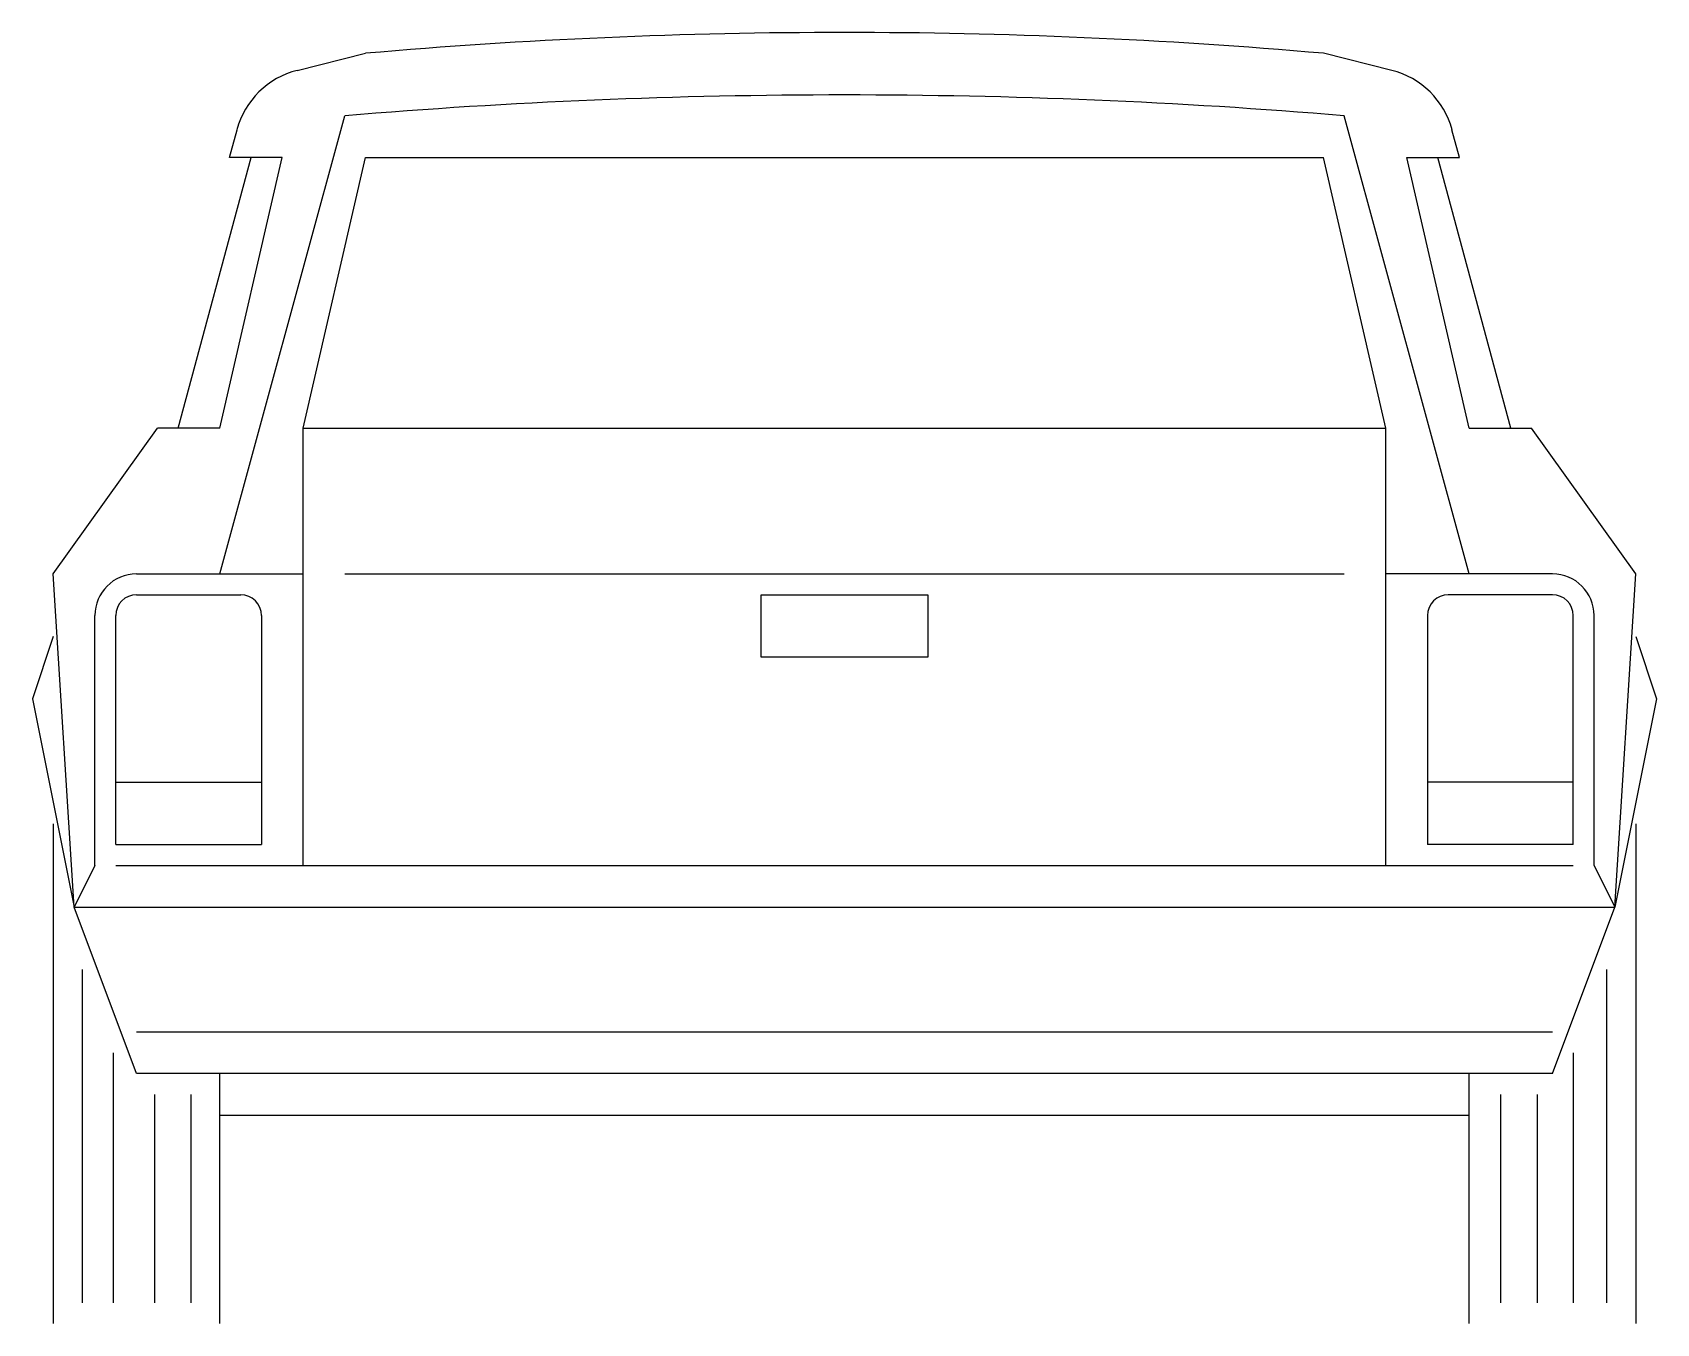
# Model space of a CAD drawing. Extents: x 0 to 1.98, y 0 to 1.57.
import ezdxf

# ---------------------------------------------------------------- set-up
doc = ezdxf.new("R2010")
doc.units = 0
doc.layers.get('0').update_dxf_attribs({"linetype": 'CONTINUOUS'})
doc.layers.add('CAR_DTL', color=7, linetype='CONTINUOUS')

msp = doc.modelspace()

# ---------------------------------------------------------------- linework, layer by layer
at = {"color": 0, "linetype": 'BYBLOCK'}
for p, q in [((0.323, 1.5285), (0.4064, 1.5494)), ((1.6582, 1.5285), (1.5748, 1.5494)), ((0.2405, 1.4224), (0.2495, 1.4562)), ((1.7407, 1.4224), (1.7317, 1.4562)), ((0.1778, 1.0922), (0.2667, 1.4224)), ((0.2286, 1.0922), (0.3048, 1.4224)), ((0.3048, 1.4224), (0.2405, 1.4224)), ((0.3302, 1.0922), (0.4064, 1.4224)), ((0.4064, 1.4224), (1.5748, 1.4224)), ((1.651, 1.0922), (1.5748, 1.4224)), ((1.6764, 1.4224), (1.7407, 1.4224)), ((1.7526, 1.0922), (1.6764, 1.4224)), ((1.8034, 1.0922), (1.7145, 1.4224)), ((0.0254, 0.9144), (0.1524, 1.0922)), ((0.2286, 1.0922), (0.1524, 1.0922)), ((0.3302, 1.0922), (1.651, 1.0922)), ((0.3302, 0.5588), (0.3302, 1.0922)), ((1.651, 0.5588), (1.651, 1.0922)), ((1.7526, 1.0922), (1.8288, 1.0922)), ((1.9558, 0.9144), (1.8288, 1.0922)), ((0.0508, 0.508), (0.0254, 0.9144)), ((1.9304, 0.508), (1.9558, 0.9144)), ((0.127, 0.889), (0.254, 0.889)), ((1.8542, 0.889), (1.7272, 0.889)), ((0.1016, 0.5842), (0.1016, 0.8636)), ((0.2794, 0.8636), (0.2794, 0.5842)), ((1.7018, 0.8636), (1.7018, 0.5842)), ((1.8796, 0.5842), (1.8796, 0.8636)), ((0.0254, 0.8382), (0, 0.762)), ((1.9558, 0.8382), (1.9812, 0.762)), ((0, 0.762), (0.0508, 0.508)), ((1.9812, 0.762), (1.9304, 0.508)), ((0.0254, 0.6096), (0.0254, 0)), ((1.9558, 0.6096), (1.9558, 0)), ((0.1016, 0.5842), (0.2794, 0.5842)), ((1.8796, 0.5842), (1.7018, 0.5842)), ((0.0508, 0.508), (1.9304, 0.508)), ((0.127, 0.3048), (0.0508, 0.508)), ((1.8542, 0.3048), (1.9304, 0.508)), ((1.8542, 0.3048), (0.127, 0.3048)), ((0.2286, 0), (0.2286, 0.3048)), ((1.7526, 0), (1.7526, 0.3048))]:
    msp.add_line(p, q, dxfattribs=at)
for centre, radius, start, end in [((0.9906, -5.1562), 6.731, 85.02089, 94.97911), ((0.3476, 1.43), 0.1016, 104.0362, 165.0686), ((1.6336, 1.43), 0.1016, 14.9314, 75.9638), ((0.127, 0.8636), 0.0254, 90, 180), ((0.254, 0.8636), 0.0254, 0, 90), ((1.7272, 0.8636), 0.0254, 90, 180), ((1.8542, 0.8636), 0.0254, 0, 90)]:
    msp.add_arc(centre, radius, start, end, dxfattribs=at)
at = {"layer": 'CAR_DTL'}
for p, q in [((0.2286, 0.9144), (0.381, 1.4732)), ((1.7526, 0.9144), (1.6002, 1.4732)), ((0.127, 0.9144), (0.3302, 0.9144)), ((0.381, 0.9144), (1.6002, 0.9144)), ((1.8542, 0.9144), (1.651, 0.9144)), ((0.889, 0.8128), (0.889, 0.889)), ((0.889, 0.889), (1.0922, 0.889)), ((1.0922, 0.889), (1.0922, 0.8128)), ((0.0762, 0.5588), (0.0762, 0.8636)), ((1.905, 0.5588), (1.905, 0.8636)), ((1.0922, 0.8128), (0.889, 0.8128)), ((0.1016, 0.6604), (0.2794, 0.6604)), ((1.8796, 0.6604), (1.7018, 0.6604)), ((0.0762, 0.5588), (0.0508, 0.508)), ((0.1016, 0.5588), (1.8796, 0.5588)), ((1.905, 0.5588), (1.9304, 0.508)), ((0.0606, 0.4318), (0.0606, 0.0254)), ((1.9202, 0.4318), (1.9202, 0.0254)), ((0.127, 0.3556), (1.8542, 0.3556)), ((0.0985, 0.3302), (0.0985, 0.0254)), ((1.8796, 0.3302), (1.8796, 0.0254)), ((0.1488, 0.2794), (0.1488, 0.0254)), ((0.193, 0.2794), (0.193, 0.0254)), ((1.7909, 0.2794), (1.7909, 0.0254)), ((1.8355, 0.2794), (1.8355, 0.0254)), ((0.2286, 0.254), (1.7526, 0.254))]:
    msp.add_line(p, q, dxfattribs=at)
for centre, radius, start, end in [((0.9906, -5.8293), 7.3279, 85.22811, 94.77189), ((0.127, 0.8636), 0.0508, 90, 180), ((1.8542, 0.8636), 0.0508, 0, 90)]:
    msp.add_arc(centre, radius, start, end, dxfattribs=at)

doc.saveas('drawing.dxf')
